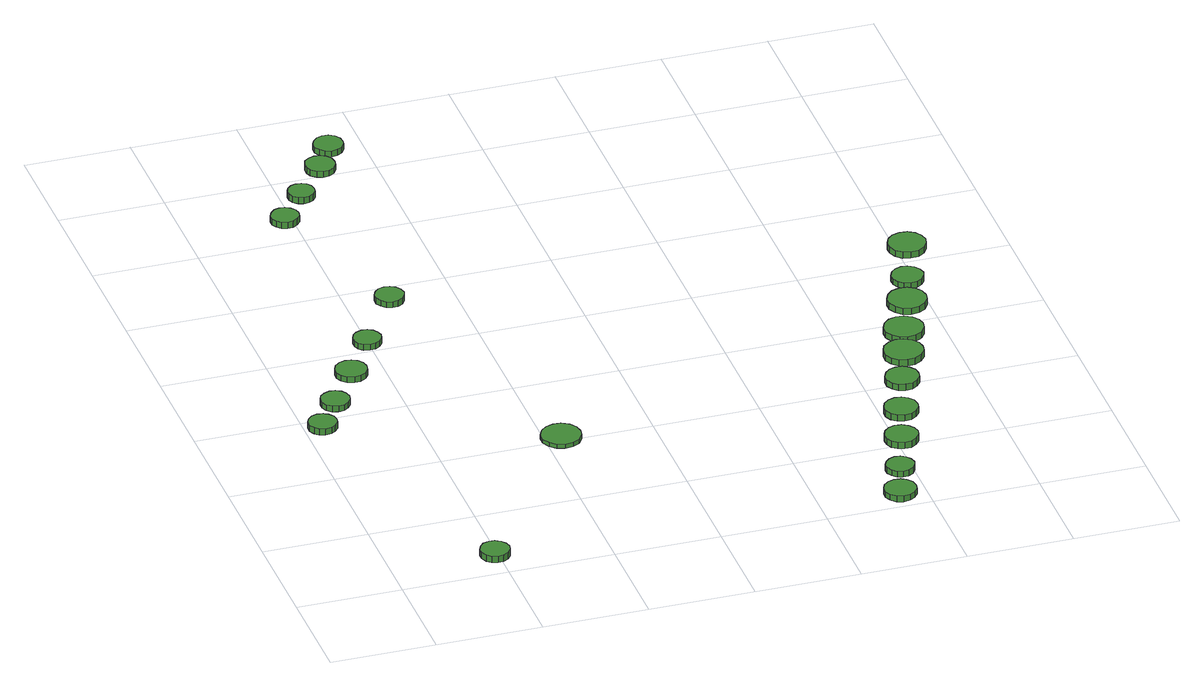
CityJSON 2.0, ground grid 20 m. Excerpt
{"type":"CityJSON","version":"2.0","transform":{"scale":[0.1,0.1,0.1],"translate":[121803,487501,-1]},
"CityObjects":{
"tree1":{"type":"SolitaryVegetationObject","attributes":{"function":"something"},"geometry":[{"type":"MultiSurface","lod":"1","boundaries":[[[0,1,2,3,4,5,6,7,8,9,10,11,12,13,14]],[[15,16,17,18,19,20,21,22,23,24,25,26,27,28,29]],[[0,29,28,1]],[[1,28,27,2]],[[2,27,26,3]],[[3,26,25,4]],[[4,25,24,5]],[[5,24,23,6]],[[6,23,22,7]],[[7,22,21,8]],[[8,21,20,9]],[[9,20,19,10]],[[10,19,18,11]],[[11,18,17,12]],[[12,17,16,13]],[[13,16,15,14]],[[14,15,29,0]]]}]},
"tree2":{"type":"SolitaryVegetationObject","attributes":{"function":"something"},"geometry":[{"type":"MultiSurface","lod":"1","boundaries":[[[30,31,32,33,34,35,36,37,38,39,40,41,42,43,44]],[[45,46,47,48,49,50,51,52,53,54,55,56,57,58,59]],[[30,59,58,31]],[[31,58,57,32]],[[32,57,56,33]],[[33,56,55,34]],[[34,55,54,35]],[[35,54,53,36]],[[36,53,52,37]],[[37,52,51,38]],[[38,51,50,39]],[[39,50,49,40]],[[40,49,48,41]],[[41,48,47,42]],[[42,47,46,43]],[[43,46,45,44]],[[44,45,59,30]]]}]},
"tree3":{"type":"SolitaryVegetationObject","attributes":{"function":"something"},"geometry":[{"type":"MultiSurface","lod":"1","boundaries":[[[60,61,62,63,64,65,66,67,68,69,70,71,72,73,74]],[[75,76,77,78,79,80,81,82,83,84,85,86,87,88,89]],[[60,89,88,61]],[[61,88,87,62]],[[62,87,86,63]],[[63,86,85,64]],[[64,85,84,65]],[[65,84,83,66]],[[66,83,82,67]],[[67,82,81,68]],[[68,81,80,69]],[[69,80,79,70]],[[70,79,78,71]],[[71,78,77,72]],[[72,77,76,73]],[[73,76,75,74]],[[74,75,89,60]]]}]},
"tree4":{"type":"SolitaryVegetationObject","attributes":{"function":"something"},"geometry":[{"type":"MultiSurface","lod":"1","boundaries":[[[90,91,92,93,94,95,96,97,98,99,100,101,102,103,104]],[[105,106,107,108,109,110,111,112,113,114,115,116,117,118,119]],[[90,119,118,91]],[[91,118,117,92]],[[92,117,116,93]],[[93,116,115,94]],[[94,115,114,95]],[[95,114,113,96]],[[96,113,112,97]],[[97,112,111,98]],[[98,111,110,99]],[[99,110,109,100]],[[100,109,108,101]],[[101,108,107,102]],[[102,107,106,103]],[[103,106,105,104]],[[104,105,119,90]]]}]},
"tree5":{"type":"SolitaryVegetationObject","attributes":{"function":"something"},"geometry":[{"type":"MultiSurface","lod":"1","boundaries":[[[120,121,122,123,124,125,126,127,128,129,130,131,132,133,134]],[[135,136,137,138,139,140,141,142,143,144,145,146,147,148,149]],[[120,149,148,121]],[[121,148,147,122]],[[122,147,146,123]],[[123,146,145,124]],[[124,145,144,125]],[[125,144,143,126]],[[126,143,142,127]],[[127,142,141,128]],[[128,141,140,129]],[[129,140,139,130]],[[130,139,138,131]],[[131,138,137,132]],[[132,137,136,133]],[[133,136,135,134]],[[134,135,149,120]]]}]},
"tree6":{"type":"SolitaryVegetationObject","attributes":{"function":"something"},"geometry":[{"type":"MultiSurface","lod":"1","boundaries":[[[150,151,152,153,154,155,156,157,158,159,160,161,162,163,164]],[[165,166,167,168,169,170,171,172,173,174,175,176,177,178,179]],[[150,179,178,151]],[[151,178,177,152]],[[152,177,176,153]],[[153,176,175,154]],[[154,175,174,155]],[[155,174,173,156]],[[156,173,172,157]],[[157,172,171,158]],[[158,171,170,159]],[[159,170,169,160]],[[160,169,168,161]],[[161,168,167,162]],[[162,167,166,163]],[[163,166,165,164]],[[164,165,179,150]]]}]},
"tree7":{"type":"SolitaryVegetationObject","attributes":{"function":"something"},"geometry":[{"type":"MultiSurface","lod":"1","boundaries":[[[180,181,182,183,184,185,186,187,188,189,190,191,192,193,194]],[[195,196,197,198,199,200,201,202,203,204,205,206,207,208,209]],[[180,209,208,181]],[[181,208,207,182]],[[182,207,206,183]],[[183,206,205,184]],[[184,205,204,185]],[[185,204,203,186]],[[186,203,202,187]],[[187,202,201,188]],[[188,201,200,189]],[[189,200,199,190]],[[190,199,198,191]],[[191,198,197,192]],[[192,197,196,193]],[[193,196,195,194]],[[194,195,209,180]]]}]},
"tree8":{"type":"SolitaryVegetationObject","attributes":{"function":"something"},"geometry":[{"type":"MultiSurface","lod":"1","boundaries":[[[210,211,212,213,214,215,216,217,218,219,220,221,222,223,224]],[[225,226,227,228,229,230,231,232,233,234,235,236,237,238,239]],[[210,239,238,211]],[[211,238,237,212]],[[212,237,236,213]],[[213,236,235,214]],[[214,235,234,215]],[[215,234,233,216]],[[216,233,232,217]],[[217,232,231,218]],[[218,231,230,219]],[[219,230,229,220]],[[220,229,228,221]],[[221,228,227,222]],[[222,227,226,223]],[[223,226,225,224]],[[224,225,239,210]]]}]},
"tree9":{"type":"SolitaryVegetationObject","attributes":{"function":"something"},"geometry":[{"type":"MultiSurface","lod":"1","boundaries":[[[240,241,242,243,244,245,246,247,248,249,250,251,252,253,254]],[[255,256,257,258,259,260,261,262,263,264,265,266,267,268,269]],[[240,269,268,241]],[[241,268,267,242]],[[242,267,266,243]],[[243,266,265,244]],[[244,265,264,245]],[[245,264,263,246]],[[246,263,262,247]],[[247,262,261,248]],[[248,261,260,249]],[[249,260,259,250]],[[250,259,258,251]],[[251,258,257,252]],[[252,257,256,253]],[[253,256,255,254]],[[254,255,269,240]]]}]},
"tree10":{"type":"SolitaryVegetationObject","attributes":{"function":"something"},"geometry":[{"type":"MultiSurface","lod":"1","boundaries":[[[270,271,272,273,274,275,276,277,278,279,280,281,282,283,284]],[[285,286,287,288,289,290,291,292,293,294,295,296,297,298,299]],[[270,299,298,271]],[[271,298,297,272]],[[272,297,296,273]],[[273,296,295,274]],[[274,295,294,275]],[[275,294,293,276]],[[276,293,292,277]],[[277,292,291,278]],[[278,291,290,279]],[[279,290,289,280]],[[280,289,288,281]],[[281,288,287,282]],[[282,287,286,283]],[[283,286,285,284]],[[284,285,299,270]]]}]},
"tree11":{"type":"SolitaryVegetationObject","attributes":{"function":"something"},"geometry":[{"type":"MultiSurface","lod":"1","boundaries":[[[300,301,302,303,304,305,306,307,308,309,310,311,312,313,314]],[[315,316,317,318,319,320,321,322,323,324,325,326,327,328,329]],[[300,329,328,301]],[[301,328,327,302]],[[302,327,326,303]],[[303,326,325,304]],[[304,325,324,305]],[[305,324,323,306]],[[306,323,322,307]],[[307,322,321,308]],[[308,321,320,309]],[[309,320,319,310]],[[310,319,318,311]],[[311,318,317,312]],[[312,317,316,313]],[[313,316,315,314]],[[314,315,329,300]]]}]},
"tree12":{"type":"SolitaryVegetationObject","attributes":{"function":"something"},"geometry":[{"type":"MultiSurface","lod":"1","boundaries":[[[330,331,332,333,334,335,336,337,338,339,340,341,342,343,344]],[[345,346,347,348,349,350,351,352,353,354,355,356,357,358,359]],[[330,359,358,331]],[[331,358,357,332]],[[332,357,356,333]],[[333,356,355,334]],[[334,355,354,335]],[[335,354,353,336]],[[336,353,352,337]],[[337,352,351,338]],[[338,351,350,339]],[[339,350,349,340]],[[340,349,348,341]],[[341,348,347,342]],[[342,347,346,343]],[[343,346,345,344]],[[344,345,359,330]]]}]},
"tree13":{"type":"SolitaryVegetationObject","attributes":{"function":"something"},"geometry":[{"type":"MultiSurface","lod":"1","boundaries":[[[360,361,362,363,364,365,366,367,368,369,370,371,372,373,374]],[[375,376,377,378,379,380,381,382,383,384,385,386,387,388,389]],[[360,389,388,361]],[[361,388,387,362]],[[362,387,386,363]],[[363,386,385,364]],[[364,385,384,365]],[[365,384,383,366]],[[366,383,382,367]],[[367,382,381,368]],[[368,381,380,369]],[[369,380,379,370]],[[370,379,378,371]],[[371,378,377,372]],[[372,377,376,373]],[[373,376,375,374]],[[374,375,389,360]]]}]},
"tree14":{"type":"SolitaryVegetationObject","attributes":{"function":"something"},"geometry":[{"type":"MultiSurface","lod":"1","boundaries":[[[390,391,392,393,394,395,396,397,398,399,400,401,402,403,404]],[[405,406,407,408,409,410,411,412,413,414,415,416,417,418,419]],[[390,419,418,391]],[[391,418,417,392]],[[392,417,416,393]],[[393,416,415,394]],[[394,415,414,395]],[[395,414,413,396]],[[396,413,412,397]],[[397,412,411,398]],[[398,411,410,399]],[[399,410,409,400]],[[400,409,408,401]],[[401,408,407,402]],[[402,407,406,403]],[[403,406,405,404]],[[404,405,419,390]]]}]},
"tree15":{"type":"SolitaryVegetationObject","attributes":{"function":"something"},"geometry":[{"type":"MultiSurface","lod":"1","boundaries":[[[420,421,422,423,424,425,426,427,428,429,430,431,432,433,434]],[[435,436,437,438,439,440,441,442,443,444,445,446,447,448,449]],[[420,449,448,421]],[[421,448,447,422]],[[422,447,446,423]],[[423,446,445,424]],[[424,445,444,425]],[[425,444,443,426]],[[426,443,442,427]],[[427,442,441,428]],[[428,441,440,429]],[[429,440,439,430]],[[430,439,438,431]],[[431,438,437,432]],[[432,437,436,433]],[[433,436,435,434]],[[434,435,449,420]]]}]},
"tree16":{"type":"SolitaryVegetationObject","attributes":{"function":"something"},"geometry":[{"type":"MultiSurface","lod":"1","boundaries":[[[450,451,452,453,454,455,456,457,458,459,460,461,462,463,464]],[[465,466,467,468,469,470,471,472,473,474,475,476,477,478,479]],[[450,479,478,451]],[[451,478,477,452]],[[452,477,476,453]],[[453,476,475,454]],[[454,475,474,455]],[[455,474,473,456]],[[456,473,472,457]],[[457,472,471,458]],[[458,471,470,459]],[[459,470,469,460]],[[460,469,468,461]],[[461,468,467,462]],[[462,467,466,463]],[[463,466,465,464]],[[464,465,479,450]]]}]},
"tree17":{"type":"SolitaryVegetationObject","attributes":{"function":"something"},"geometry":[{"type":"MultiSurface","lod":"1","boundaries":[[[480,481,482,483,484,485,486,487,488,489,490,491,492,493,494]],[[495,496,497,498,499,500,501,502,503,504,505,506,507,508,509]],[[480,509,508,481]],[[481,508,507,482]],[[482,507,506,483]],[[483,506,505,484]],[[484,505,504,485]],[[485,504,503,486]],[[486,503,502,487]],[[487,502,501,488]],[[488,501,500,489]],[[489,500,499,490]],[[490,499,498,491]],[[491,498,497,492]],[[492,497,496,493]],[[493,496,495,494]],[[494,495,509,480]]]}]},
"tree18":{"type":"SolitaryVegetationObject","attributes":{"function":"something"},"geometry":[{"type":"MultiSurface","lod":"1","boundaries":[[[510,511,512,513,514,515,516,517,518,519,520,521,522,523,524]],[[525,526,527,528,529,530,531,532,533,534,535,536,537,538,539]],[[510,539,538,511]],[[511,538,537,512]],[[512,537,536,513]],[[513,536,535,514]],[[514,535,534,515]],[[515,534,533,516]],[[516,533,532,517]],[[517,532,531,518]],[[518,531,530,519]],[[519,530,529,520]],[[520,529,528,521]],[[521,528,527,522]],[[522,527,526,523]],[[523,526,525,524]],[[524,525,539,510]]]}]},
"tree19":{"type":"SolitaryVegetationObject","attributes":{"function":"something"},"geometry":[{"type":"MultiSurface","lod":"1","boundaries":[[[540,541,542,543,544,545,546,547,548,549,550,551,552,553,554]],[[555,556,557,558,559,560,561,562,563,564,565,566,567,568,569]],[[540,569,568,541]],[[541,568,567,542]],[[542,567,566,543]],[[543,566,565,544]],[[544,565,564,545]],[[545,564,563,546]],[[546,563,562,547]],[[547,562,561,548]],[[548,561,560,549]],[[549,560,559,550]],[[550,559,558,551]],[[551,558,557,552]],[[552,557,556,553]],[[553,556,555,554]],[[554,555,569,540]]]}]},
"tree20":{"type":"SolitaryVegetationObject","attributes":{"function":"something"},"geometry":[{"type":"MultiSurface","lod":"1","boundaries":[[[570,571,572,573,574,575,576,577,578,579,580,581,582,583,584]],[[585,586,587,588,589,590,591,592,593,594,595,596,597,598,599]],[[570,599,598,571]],[[571,598,597,572]],[[572,597,596,573]],[[573,596,595,574]],[[574,595,594,575]],[[575,594,593,576]],[[576,593,592,577]],[[577,592,591,578]],[[578,591,590,579]],[[579,590,589,580]],[[580,589,588,581]],[[581,588,587,582]],[[582,587,586,583]],[[583,586,585,584]],[[584,585,599,570]]]}]},
"tree21":{"type":"SolitaryVegetationObject","attributes":{"function":"something"},"geometry":[{"type":"MultiSurface","lod":"1","boundaries":[[[600,601,602,603,604,605,606,607,608,609,610,611,612,613,614]],[[615,616,617,618,619,620,621,622,623,624,625,626,627,628,629]],[[600,629,628,601]],[[601,628,627,602]],[[602,627,626,603]],[[603,626,625,604]],[[604,625,624,605]],[[605,624,623,606]],[[606,623,622,607]],[[607,622,621,608]],[[608,621,620,609]],[[609,620,619,610]],[[610,619,618,611]],[[611,618,617,612]],[[612,617,616,613]],[[613,616,615,614]],[[614,615,629,600]]]}]}
},
"vertices":[
[61,576,19],[59,587,19],[52,596,19],[43,601,19],[32,603,19],[21,599,19],[13,592,19],[8,582,19],[8,570,19],[13,560,19],[21,553,19],[32,549,19],[43,551,19],[52,556,19],[59,565,19],[59,565,6],[52,556,6],[43,551,6],[32,549,6],[21,553,6],[13,560,6],[8,570,6],[8,582,6],[13,592,6],[21,599,6],[32,603,6],[43,601,6],[52,596,6],[59,587,6],[61,576,6],
[221,58,23],[218,69,23],[211,78,23],[201,84,23],[190,85,23],[179,82,23],[171,74,23],[166,63,23],[166,52,23],[171,41,23],[179,34,23],[190,30,23],[201,31,23],[211,37,23],[218,46,23],[218,46,10],[211,37,10],[201,31,10],[190,30,10],[179,34,10],[171,41,10],[166,52,10],[166,63,10],[171,74,10],[179,82,10],[190,85,10],[201,84,10],[211,78,10],[218,69,10],[221,58,10],
[108,646,18],[105,657,18],[99,666,18],[89,672,18],[78,673,18],[67,669,18],[58,662,18],[54,652,18],[54,640,18],[58,630,18],[67,622,18],[78,619,18],[89,620,18],[99,626,18],[105,635,18],[105,635,6],[99,626,6],[89,620,6],[78,619,6],[67,622,6],[58,630,6],[54,640,6],[54,652,6],[58,662,6],[67,669,6],[78,673,6],[89,672,6],[99,666,6],[105,657,6],[108,646,6],
[169,736,18],[166,748,18],[159,758,18],[148,764,18],[136,765,18],[124,761,18],[115,753,18],[110,742,18],[110,729,18],[115,718,18],[124,710,18],[136,706,18],[148,707,18],[159,713,18],[166,723,18],[166,723,6],[159,713,6],[148,707,6],[136,706,6],[124,710,6],[115,718,6],[110,729,6],[110,742,6],[115,753,6],[124,761,6],[136,765,6],[148,764,6],[159,758,6],[166,748,6],[169,736,6],
[226,830,18],[223,840,18],[217,849,18],[208,855,18],[197,856,18],[186,852,18],[178,845,18],[174,835,18],[174,824,18],[178,814,18],[186,807,18],[197,804,18],[208,805,18],[217,810,18],[223,819,18],[223,819,6],[217,810,6],[208,805,6],[197,804,6],[186,807,6],[178,814,6],[174,824,6],[174,835,6],[178,845,6],[186,852,6],[197,856,6],[208,855,6],[217,849,6],[223,840,6],[226,830,6],
[468,412,14],[465,427,14],[456,440,14],[442,448,14],[427,449,14],[412,444,14],[401,434,14],[394,420,14],[394,404,14],[401,390,14],[412,380,14],[427,375,14],[442,377,14],[456,384,14],[465,397,14],[465,397,6],[456,384,6],[442,377,6],[427,375,6],[412,380,6],[401,390,6],[394,404,6],[394,420,6],[401,434,6],[412,444,6],[427,449,6],[442,448,6],[456,440,6],[465,427,6],[468,412,6],
[306,946,26],[303,957,26],[297,966,26],[287,972,26],[276,973,26],[265,970,26],[257,962,26],[252,952,26],[252,940,26],[257,930,26],[265,923,26],[276,919,26],[287,920,26],[297,926,26],[303,935,26],[303,935,14],[297,926,14],[287,920,14],[276,919,14],[265,923,14],[257,930,14],[252,940,14],[252,952,14],[257,962,14],[265,970,14],[276,973,14],[287,972,14],[297,966,14],[303,957,14],[306,946,14],
[210,1265,25],[208,1276,25],[201,1284,25],[192,1290,25],[181,1291,25],[171,1288,25],[163,1280,25],[158,1270,25],[158,1259,25],[163,1250,25],[171,1242,25],[181,1239,25],[192,1240,25],[201,1246,25],[208,1254,25],[208,1254,12],[201,1246,12],[192,1240,12],[181,1239,12],[171,1242,12],[163,1250,12],[158,1259,12],[158,1270,12],[163,1280,12],[171,1288,12],[181,1291,12],[192,1290,12],[201,1284,12],[208,1276,12],[210,1265,12],
[264,1342,21],[262,1353,21],[256,1361,21],[247,1366,21],[236,1367,21],[227,1364,21],[219,1357,21],[215,1348,21],[215,1337,21],[219,1328,21],[227,1321,21],[236,1318,21],[247,1319,21],[256,1324,21],[262,1332,21],[262,1332,8],[256,1324,8],[247,1319,8],[236,1318,8],[227,1321,8],[219,1328,8],[215,1337,8],[215,1348,8],[219,1357,8],[227,1364,8],[236,1367,8],[247,1366,8],[256,1361,8],[262,1353,8],[264,1342,8],
[328,1422,20],[326,1434,20],[319,1443,20],[309,1449,20],[297,1450,20],[286,1446,20],[277,1439,20],[273,1428,20],[273,1416,20],[277,1406,20],[286,1398,20],[297,1394,20],[309,1395,20],[319,1401,20],[326,1411,20],[326,1411,8],[319,1401,8],[309,1395,8],[297,1394,8],[286,1398,8],[277,1406,8],[273,1416,8],[273,1428,8],[277,1439,8],[286,1446,8],[297,1450,8],[309,1449,8],[319,1443,8],[326,1434,8],[328,1422,8],
[363,1483,21],[361,1494,21],[354,1504,21],[344,1510,21],[332,1511,21],[321,1507,21],[313,1499,21],[308,1489,21],[308,1477,21],[313,1467,21],[321,1459,21],[332,1455,21],[344,1457,21],[354,1462,21],[361,1472,21],[361,1472,9],[354,1462,9],[344,1457,9],[332,1455,9],[321,1459,9],[313,1467,9],[308,1477,9],[308,1489,9],[313,1499,9],[321,1507,9],[332,1511,9],[344,1510,9],[354,1504,9],[361,1494,9],[363,1483,9],
[977,30,27],[975,43,27],[967,53,27],[957,59,27],[944,60,27],[932,56,27],[923,48,27],[918,37,27],[918,24,27],[923,13,27],[932,4,27],[944,0,27],[957,2,27],[967,8,27],[975,18,27],[975,18,15],[967,8,15],[957,2,15],[944,0,15],[932,4,15],[923,13,15],[918,24,15],[918,37,15],[923,48,15],[932,56,15],[944,60,15],[957,59,15],[967,53,15],[975,43,15],[977,30,15],
[1000,111,25],[997,122,25],[991,131,25],[981,137,25],[970,138,25],[960,134,25],[952,127,25],[947,117,25],[947,106,25],[952,96,25],[960,88,25],[970,85,25],[981,86,25],[991,92,25],[997,101,25],[997,101,13],[991,92,13],[981,86,13],[970,85,13],[960,88,13],[952,96,13],[947,106,13],[947,117,13],[952,127,13],[960,134,13],[970,138,13],[981,137,13],[991,131,13],[997,122,13],[1000,111,13],
[1038,208,26],[1035,221,26],[1027,231,26],[1016,238,26],[1003,239,26],[991,235,26],[981,226,26],[976,214,26],[976,201,26],[981,189,26],[991,181,26],[1003,177,26],[1016,178,26],[1027,185,26],[1035,195,26],[1035,195,13],[1027,185,13],[1016,178,13],[1003,177,13],[991,181,13],[981,189,13],[976,201,13],[976,214,13],[981,226,13],[991,235,13],[1003,239,13],[1016,238,13],[1027,231,13],[1035,221,13],[1038,208,13],
[1066,299,26],[1064,312,26],[1056,322,26],[1045,329,26],[1032,330,26],[1019,326,26],[1009,317,26],[1004,305,26],[1004,292,26],[1009,280,26],[1019,272,26],[1032,268,26],[1045,269,26],[1056,276,26],[1064,286,26],[1064,286,13],[1056,276,13],[1045,269,13],[1032,268,13],[1019,272,13],[1009,280,13],[1004,292,13],[1004,305,13],[1009,317,13],[1019,326,13],[1032,330,13],[1045,329,13],[1056,322,13],[1064,312,13],[1066,299,13],
[1100,399,26],[1098,412,26],[1090,422,26],[1079,429,26],[1066,430,26],[1053,426,26],[1044,417,26],[1038,405,26],[1038,392,26],[1044,380,26],[1053,372,26],[1066,368,26],[1079,369,26],[1090,376,26],[1098,386,26],[1098,386,13],[1090,376,13],[1079,369,13],[1066,368,13],[1053,372,13],[1044,380,13],[1038,392,13],[1038,405,13],[1044,417,13],[1053,426,13],[1066,430,13],[1079,429,13],[1090,422,13],[1098,412,13],[1100,399,13],
[1135,482,27],[1132,497,27],[1123,509,27],[1109,517,27],[1094,519,27],[1080,514,27],[1068,504,27],[1062,490,27],[1062,474,27],[1068,461,27],[1080,450,27],[1094,446,27],[1109,447,27],[1123,455,27],[1132,467,27],[1132,467,14],[1123,455,14],[1109,447,14],[1094,446,14],[1080,450,14],[1068,461,14],[1062,474,14],[1062,490,14],[1068,504,14],[1080,514,14],[1094,519,14],[1109,517,14],[1123,509,14],[1132,497,14],[1135,482,14],
[1160,559,26],[1157,574,26],[1148,586,26],[1134,594,26],[1119,595,26],[1105,591,26],[1093,580,26],[1087,566,26],[1087,551,26],[1093,537,26],[1105,527,26],[1119,522,26],[1134,524,26],[1148,531,26],[1157,544,26],[1157,544,13],[1148,531,13],[1134,524,13],[1119,522,13],[1105,527,13],[1093,537,13],[1087,551,13],[1087,566,13],[1093,580,13],[1105,591,13],[1119,595,13],[1134,594,13],[1148,586,13],[1157,574,13],[1160,559,13],
[1195,651,26],[1192,666,26],[1183,678,26],[1170,686,26],[1155,687,26],[1140,683,26],[1129,672,26],[1123,658,26],[1123,643,26],[1129,629,26],[1140,619,26],[1155,614,26],[1170,616,26],[1183,624,26],[1192,636,26],[1192,636,13],[1183,624,13],[1170,616,13],[1155,614,13],[1140,619,13],[1129,629,13],[1123,643,13],[1123,658,13],[1129,672,13],[1140,683,13],[1155,687,13],[1170,686,13],[1183,678,13],[1192,666,13],[1195,651,13],
[1214,727,26],[1211,739,26],[1204,749,26],[1193,756,26],[1181,757,26],[1169,753,26],[1160,745,26],[1155,734,26],[1155,721,26],[1160,710,26],[1169,702,26],[1181,698,26],[1193,699,26],[1204,705,26],[1211,715,26],[1211,715,14],[1204,705,14],[1193,699,14],[1181,698,14],[1169,702,14],[1160,710,14],[1155,721,14],[1155,734,14],[1160,745,14],[1169,753,14],[1181,757,14],[1193,756,14],[1204,749,14],[1211,739,14],[1214,727,14],
[1252,833,27],[1249,847,27],[1241,859,27],[1228,867,27],[1213,868,27],[1199,864,27],[1188,854,27],[1182,840,27],[1182,826,27],[1188,812,27],[1199,802,27],[1213,798,27],[1228,799,27],[1241,807,27],[1249,819,27],[1249,819,14],[1241,807,14],[1228,799,14],[1213,798,14],[1199,802,14],[1188,812,14],[1182,826,14],[1182,840,14],[1188,854,14],[1199,864,14],[1213,868,14],[1228,867,14],[1241,859,14],[1249,847,14],[1252,833,14]
]}
